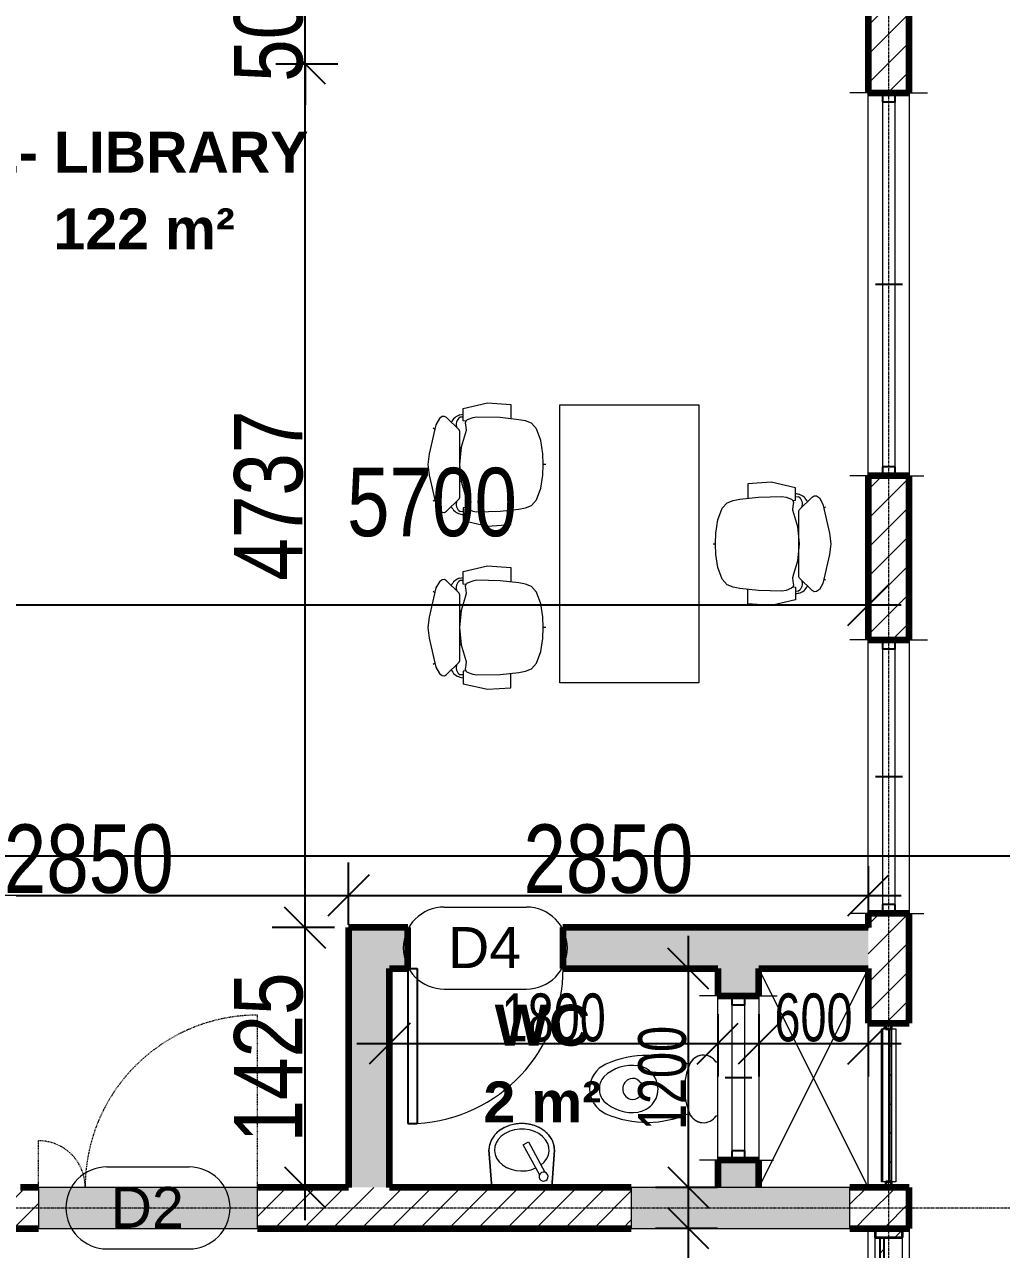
# Model space of a CAD drawing. Header units: millimetres. Extents: x -35190 to 411743, y -233114 to 23872.
# Drawn here: x 176707 to 182065, y -3591 to 3127 of the extents above; entities that cross this region are included whole.
import ezdxf

# ---------------------------------------------------------------- set-up
doc = ezdxf.new("R2010")
doc.units = ezdxf.units.MM
doc.linetypes.add('Aligning Line', pattern=[6.35, 3.175, -3.175])
doc.linetypes.add('Grid Line', pattern=[22.225, 12.7, -3.175, 3.175, -3.175])
for name, color, linetype, lineweight in [('A-ANNO-DIMS', 211, 'Continuous', 9), ('A-AREA-IDEN', 2, 'Continuous', 9), ('A-DETL-GENF', 92, 'Continuous', 18), ('A-DETL-THIN', 151, 'Continuous', 18), ('A-DOOR', 31, 'Continuous', 18), ('A-DOOR-IDEN', 31, 'Continuous', 9), ('A-FLOR', 192, 'Continuous', 18), ('A-GENM', 13, 'Continuous', 18), ('A-GLAZ', 151, 'Continuous', 18), ('A-GLAZ-CURT', 52, 'Continuous', 18), ('A-GLAZ-CWMG', 51, 'Continuous', 18), ('A-WALL', 113, 'Continuous', 18), ('A-WALL-PATT', 111, 'Continuous', 18), ('I-FURN', 30, 'Continuous', 18), ('P-SANR-FIXT', 6, 'Continuous', 18), ('S-GRID', 1, 'Continuous', 9)]:
    doc.layers.add(name, color=color, linetype=linetype, lineweight=lineweight)
doc.styles.add('Arial_3', font='arial.ttf', dxfattribs={"width": 0.8, "height": 375})
doc.styles.add('Arial_8', font='arial.ttf', dxfattribs={"width": 0.7, "height": 262.5})
doc.styles.add('Arial_9', font='arial.ttf', dxfattribs={"height": 180})
doc.styles.add('Arial_B', font='arialbd.ttf', dxfattribs={"height": 225})
doc.dimstyles.new('main_4_5mm', dxfattribs={"dimscale": 304.8, "dimtxt": 382.597275, "dimasz": 0.738189, "dimexe": 0.590551, "dimexo": 0.0625, "dimgap": 0.024606, "dimtad": 1, "dimdec": 0, "dimzin": 0, "dimdsep": 46, "dimtxsty": 'Arial_3', "dimblk1": 'OBLIQUE', "dimblk2": 'OBLIQUE', "dimsah": 1, "dimcen": 0.09, "dimdle": 0.590551, "dimazin": 0, "dimtfac": 1, "dimtdec": 4, "dimtix": 1, "dimtmove": 0, "dimatfit": 3, "dimfxl": 0.590551, "dimfxlon": 1, "dimtvp": 1, "dimtolj": 1, "dimtzin": 0, "dimarcsym": 2})
doc.dimstyles.new('main_4_5mm_1', dxfattribs={"dimscale": 304.8, "dimtxt": 382.597275, "dimasz": 0.738189, "dimexe": 0.590551, "dimexo": 0.0625, "dimgap": 0.024606, "dimtad": 1, "dimdec": 0, "dimzin": 0, "dimdsep": 46, "dimtxsty": 'Arial_3', "dimblk1": 'OBLIQUE', "dimblk2": 'OBLIQUE', "dimsah": 1, "dimcen": 0.09, "dimdle": 0.590551, "dimazin": 0, "dimtfac": 1, "dimtdec": 4, "dimtix": 1, "dimtmove": 1, "dimatfit": 3, "dimfxl": 0.590551, "dimfxlon": 1, "dimtvp": 1, "dimtolj": 1, "dimtzin": 0, "dimarcsym": 2})
doc.dimstyles.new('main_4_5mm_2', dxfattribs={"dimscale": 304.8, "dimtxt": 382.597275, "dimasz": 0.738189, "dimexe": 0.590551, "dimexo": 0.0625, "dimgap": 0.024606, "dimtad": 1, "dimdec": 0, "dimzin": 0, "dimdsep": 46, "dimtxsty": 'Arial_3', "dimblk1": 'OBLIQUE', "dimblk2": 'OBLIQUE', "dimsah": 1, "dimcen": 0.09, "dimdle": 0.590551, "dimazin": 0, "dimtfac": 1, "dimtdec": 4, "dimtix": 1, "dimtmove": 0, "dimatfit": 3, "dimfxl": 0.590551, "dimfxlon": 1, "dimtvp": 1, "dimtolj": 1, "dimtzin": 0, "dimarcsym": 2})
doc.dimstyles.new('small_3_5mm', dxfattribs={"dimscale": 304.8, "dimtxt": 267.818092, "dimasz": 0.738189, "dimexe": 0.590551, "dimexo": 0.0625, "dimgap": 0.024606, "dimtad": 1, "dimdec": 0, "dimzin": 0, "dimdsep": 46, "dimtxsty": 'Arial_8', "dimblk1": 'OBLIQUE', "dimblk2": 'OBLIQUE', "dimsah": 1, "dimcen": 0.09, "dimdle": 0.590551, "dimazin": 0, "dimtfac": 1, "dimtdec": 4, "dimtix": 1, "dimtmove": 0, "dimatfit": 3, "dimfxl": 0.590551, "dimfxlon": 1, "dimtvp": 1, "dimtolj": 1, "dimtzin": 0, "dimarcsym": 2})
pattern_1 = [(45, (140110.45, -3260.38), (-79.5495, 79.5495), [])]

# ---------------------------------------------------------------- blocks, each defined once
blk = doc.blocks.new('Sliding - 2L - SL2_1 X 1_8-416756-FIRST FLOOR')
at = {"layer": 'A-GLAZ'}
for p, q in [((-723.8, 112.5), (-723.8, 212.5)), ((1376.2, 112.5), (1376.2, 212.5)), ((1326.2, 35), (-673.8, 35)), ((-673.8, -35), (1326.2, -35)), ((-723.8, -112.5), (-723.8, -192.5)), ((1376.2, -112.5), (1376.2, -212.5))]:
    blk.add_line(p, q, dxfattribs=at)
at = {"layer": 'A-GLAZ', "lineweight": 25}
for p, q in [((326.2, -75), (326.2, 72.5)), ((-673.8, 35), (-723.8, 35)), ((-673.8, -35), (-673.8, 35)), ((1376.2, 35), (1326.2, 35)), ((1326.2, -35), (1326.2, 35)), ((-723.8, -35), (-673.8, -35)), ((1326.2, -35), (1376.2, -35))]:
    blk.add_line(p, q, dxfattribs=at)
blk = doc.blocks.new('Double - Offset 1 - 1200 x 2100mm Sgl Swing-V6-FIRST FLOOR')
at = {"layer": 'A-DOOR', "color": 1, "linetype": 'Aligning Line'}
for p, q in [((834, 112.5), (834, 1057)), ((-366, 112.5), (-366, 368))]:
    blk.add_line(p, q, dxfattribs=at)
for centre, radius, start, end in [((834, 112.5), 944.5, 90, 180), ((-366, 112.5), 255.5, 360, 90)]:
    blk.add_arc(centre, radius, start, end, dxfattribs=at)
blk = doc.blocks.new('System Panel - Glazed-725064-FIRST FLOOR')
at = {"layer": 'A-GLAZ-CURT'}
h = blk.add_hatch(dxfattribs=at)
h.set_pattern_fill('FP_2', color=256, style=0, pattern_type=2)
h.set_pattern_definition([(135, (-527.82, -41336.4), (-79.5495, -79.5495), [])])
h.paths.add_polyline_path([(262.5, -24.5), (-262.5, -24.5), (-262.5, -49.5), (262.5, -49.5)])
at = {"layer": 'A-GLAZ-CURT', "lineweight": 25}
for p, q in [((262.5, -24.5), (-262.5, -24.5)), ((-262.5, -24.5), (-262.5, -49.5)), ((-262.5, -49.5), (262.5, -49.5)), ((262.5, -49.5), (262.5, -24.5))]:
    blk.add_line(p, q, dxfattribs=at)
blk = doc.blocks.new('Rectangular Mullion - 50 x 150mm-723566-FIRST FLOOR')
at = {"layer": 'A-GLAZ-CWMG'}
for p, q in [((41261.4, -790.3), (41261.4, -265.3)), ((41411.4, -790.3), (41411.4, -265.3))]:
    blk.add_line(p, q, dxfattribs=at)
blk = doc.blocks.new('Rectangular Mullion - 50 x 150mm-725111-FIRST FLOOR')
at = {"layer": 'A-GLAZ-CWMG'}
h = blk.add_hatch(dxfattribs=at)
h.set_pattern_fill('FP_15', color=256, style=0, pattern_type=2)
h.set_pattern_definition([(315, (215.32, 41336.4), (79.5495, 79.5495), [])])
h.paths.add_polyline_path([(-50, 75), (-50, -75), (0, -75), (0, 75), (-14.0625, 75)])
at = {"layer": 'A-GLAZ-CWMG', "lineweight": 35}
for p, q in [((0, 75), (-50, 75)), ((-50, 75), (-50, -75)), ((0, -75), (0, 75)), ((-50, -75), (0, -75))]:
    blk.add_line(p, q, dxfattribs=at)
blk = doc.blocks.new('M_Single-Flush - 850 x 2100mm-428653-FIRST FLOOR')
at = {"layer": 'A-DOOR', "lineweight": 25}
for p, q in [((374, 112.5), (374, 962.7)), ((425, 962.7), (374, 962.7)), ((425, 112.5), (425, 962.7)), ((425, 112.5), (374, 112.5))]:
    blk.add_line(p, q, dxfattribs=at)
at = {"layer": 'A-DOOR'}
blk.add_arc((425, 112.5), 851.7, 93.43297, 180, dxfattribs=at)
blk = doc.blocks.new('HermanMiller_Seating_Aeron_WorkChair_9870 - Armpad_PostureFit_Graphite-563830-FIRST FLOOR')
at = {"layer": 'A-GENM'}
for p, q in [((0, 341.2), (0, 327.8)), ((-225.4, 262.7), (-194.5, 291.3)), ((-194.5, 291.3), (-131, 315)), ((-131, 315), (-58.7, 325.4)), ((-58.7, 325.4), (0, 327.8)), ((0, 327.8), (58.7, 325.4)), ((58.7, 325.4), (131, 315)), ((131, 315), (194.5, 291.3)), ((194.5, 291.3), (225.4, 262.7)), ((-245.3, 194.5), (-238.1, 231)), ((-238.1, 231), (-225.4, 262.7)), ((225.4, 262.7), (238.1, 231)), ((238.1, 231), (245.3, 194.5)), ((-256.4, 91.3), (-245.3, 194.5)), ((245.3, 194.5), (256.4, 91.3)), ((-259.6, -35.7), (-256.4, 91.3)), ((256.4, 91.3), (259.6, -35.7)), ((-255.6, -59.3), (-259.6, -35.7)), ((-243.9, -89.3), (-255.6, -59.3)), ((255.6, -59.3), (243.9, -89.3)), ((259.6, -35.7), (255.6, -59.3)), ((-256.4, -203.2), (-188.8, -133.9)), ((-237.3, -96.8), (-243.9, -89.3)), ((-227, -100), (-237.3, -96.8)), ((-205.6, -96), (-227, -100)), ((-186.5, -95.2), (-205.6, -96)), ((-188.8, -133.9), (-180.5, -129.4)), ((-167.5, -100), (-186.5, -95.2)), ((-180.5, -129.4), (180.5, -129.4)), ((-94.5, -122.2), (-167.5, -100)), ((0, -131.8), (-94.5, -122.2)), ((-94, -129.4), (-89.2, -122.8)), ((94.5, -122.2), (0, -131.8)), ((94, -129.4), (89.2, -122.8)), ((167.5, -100), (94.5, -122.2)), ((186.5, -95.2), (167.5, -100)), ((180.5, -129.4), (188.8, -133.9)), ((205.6, -96), (186.5, -95.2)), ((188.8, -133.9), (256.4, -203.2)), ((227, -100), (205.6, -96)), ((237.3, -96.8), (227, -100)), ((243.9, -89.3), (237.3, -96.8)), ((-263.5, -214.3), (-256.4, -203.2)), ((-262.1, -226.1), (-263.5, -214.3)), ((-251.5, -242.1), (-262.1, -226.1)), ((-217.5, -260.6), (-251.5, -242.1)), ((-58.3, -297.5), (-217.5, -260.6)), ((-200.5, -276), (-193.4, -266.2)), ((217.5, -260.6), (58.3, -297.5)), ((200.5, -276), (193.4, -266.2)), ((251.5, -242.1), (217.5, -260.6)), ((262.1, -226.1), (251.5, -242.1)), ((256.4, -203.2), (263.5, -214.3)), ((263.5, -214.3), (262.1, -226.1)), ((0, -305.6), (-58.3, -297.5)), ((58.3, -297.5), (0, -305.6))]:
    blk.add_line(p, q, dxfattribs=at)
at = {"layer": 'I-FURN'}
for p, q in [((-338.2, 22.6), (-329.3, 149.3)), ((-329.3, 149.3), (-250.1, 149.3)), ((329.3, 149.3), (250.1, 149.3)), ((338.2, 22.6), (329.3, 149.3)), ((-307.4, -111.1), (-338.2, 22.6)), ((307.4, -111.1), (338.2, 22.6)), ((-275.7, -111.1), (-307.4, -111.1)), ((-271.1, -129.3), (-275.7, -111.1)), ((-259.3, -111.1), (-275.7, -111.1)), ((-259.3, -111.1), (-258.3, -127.5)), ((-238.9, -111.1), (-259.3, -111.1)), ((-236.7, -97), (-238.9, -111.1)), ((236.7, -97), (238.9, -111.1)), ((238.9, -111.1), (259.3, -111.1)), ((259.3, -111.1), (258.3, -127.5)), ((259.3, -111.1), (275.7, -111.1)), ((271.1, -129.3), (275.7, -111.1)), ((275.7, -111.1), (307.4, -111.1))]:
    blk.add_line(p, q, dxfattribs=at)
for centre, radius, start, end in [((-204.1, -112.5), 69.2, 194.1045, 247.78773), ((-218.6, -103), 46.6, 211.73476, 293.96773), ((218.6, -103), 46.6, 246.03227, 328.26524), ((204.1, -112.5), 69.2, 292.21227, 345.8955)]:
    blk.add_arc(centre, radius, start, end, dxfattribs=at)
blk = doc.blocks.new('M_Desk - 1525 x 762mm-564296-FIRST FLOOR')
at = {"layer": 'I-FURN'}
for p, q in [((-0.5, -762), (-0.5, 0)), ((-0.5, 0), (1524.5, 0)), ((1524.5, 0), (1524.5, -762)), ((1524.5, -762), (-0.5, -762))]:
    blk.add_line(p, q, dxfattribs=at)
blk = doc.blocks.new('HermanMiller_Seating_Aeron_WorkChair_9870 - Armpad_PostureFit_Graphite-563193-FIRST FLOOR')
at = {"layer": 'A-GENM'}
for p, q in [((-58.3, 297.5), (-217.5, 260.6)), ((-200.5, 276), (-193.4, 266.2)), ((0, 305.6), (-58.3, 297.5)), ((58.3, 297.5), (0, 305.6)), ((217.5, 260.6), (58.3, 297.5)), ((200.5, 276), (193.4, 266.2)), ((-262.1, 226.1), (-263.5, 214.3)), ((-263.5, 214.3), (-256.4, 203.2)), ((-251.5, 242.1), (-262.1, 226.1)), ((-256.4, 203.2), (-188.8, 133.9)), ((-217.5, 260.6), (-251.5, 242.1)), ((188.8, 133.9), (256.4, 203.2)), ((251.5, 242.1), (217.5, 260.6)), ((262.1, 226.1), (251.5, 242.1)), ((256.4, 203.2), (263.5, 214.3)), ((263.5, 214.3), (262.1, 226.1)), ((-243.9, 89.3), (-255.6, 59.3)), ((-237.3, 96.8), (-243.9, 89.3)), ((-227, 100), (-237.3, 96.8)), ((-205.6, 96), (-227, 100)), ((-186.5, 95.2), (-205.6, 96)), ((-188.8, 133.9), (-180.5, 129.4)), ((-167.5, 100), (-186.5, 95.2)), ((-180.5, 129.4), (180.5, 129.4)), ((-94.5, 122.2), (-167.5, 100)), ((0, 131.8), (-94.5, 122.2)), ((-94, 129.4), (-89.2, 122.8)), ((94.5, 122.2), (0, 131.8)), ((94, 129.4), (89.2, 122.8)), ((167.5, 100), (94.5, 122.2)), ((186.5, 95.2), (167.5, 100)), ((180.5, 129.4), (188.8, 133.9)), ((205.6, 96), (186.5, 95.2)), ((227, 100), (205.6, 96)), ((237.3, 96.8), (227, 100)), ((243.9, 89.3), (237.3, 96.8)), ((255.6, 59.3), (243.9, 89.3)), ((-255.6, 59.3), (-259.6, 35.7)), ((-259.6, 35.7), (-256.4, -91.3)), ((259.6, 35.7), (255.6, 59.3)), ((256.4, -91.3), (259.6, 35.7)), ((-256.4, -91.3), (-245.3, -194.5)), ((245.3, -194.5), (256.4, -91.3)), ((-245.3, -194.5), (-238.1, -231)), ((238.1, -231), (245.3, -194.5)), ((-238.1, -231), (-225.4, -262.7)), ((-225.4, -262.7), (-194.5, -291.3)), ((194.5, -291.3), (225.4, -262.7)), ((225.4, -262.7), (238.1, -231)), ((-194.5, -291.3), (-131, -315)), ((-131, -315), (-58.7, -325.4)), ((-58.7, -325.4), (0, -327.8)), ((0, -327.8), (58.7, -325.4)), ((0, -341.2), (0, -327.8)), ((58.7, -325.4), (131, -315)), ((131, -315), (194.5, -291.3))]:
    blk.add_line(p, q, dxfattribs=at)
at = {"layer": 'I-FURN'}
for p, q in [((-307.4, 111.1), (-338.2, -22.6)), ((-275.7, 111.1), (-307.4, 111.1)), ((-271.1, 129.3), (-275.7, 111.1)), ((-259.3, 111.1), (-275.7, 111.1)), ((-259.3, 111.1), (-258.3, 127.5)), ((-238.9, 111.1), (-259.3, 111.1)), ((-236.7, 97), (-238.9, 111.1)), ((236.7, 97), (238.9, 111.1)), ((238.9, 111.1), (259.3, 111.1)), ((259.3, 111.1), (258.3, 127.5)), ((259.3, 111.1), (275.7, 111.1)), ((271.1, 129.3), (275.7, 111.1)), ((275.7, 111.1), (307.4, 111.1)), ((307.4, 111.1), (338.2, -22.6)), ((-338.2, -22.6), (-329.3, -149.3)), ((338.2, -22.6), (329.3, -149.3)), ((-329.3, -149.3), (-250.1, -149.3)), ((329.3, -149.3), (250.1, -149.3))]:
    blk.add_line(p, q, dxfattribs=at)
for centre, radius, start, end in [((-204.1, 112.5), 69.2, 112.21227, 165.8955), ((-218.6, 103), 46.6, 66.03227, 148.26524), ((218.6, 103), 46.6, 31.73476, 113.96773), ((204.1, 112.5), 69.2, 14.1045, 67.78773)]:
    blk.add_arc(centre, radius, start, end, dxfattribs=at)
blk = doc.blocks.new('Basin - Small - Basin - Small-546006-FIRST FLOOR')
at = {"layer": 'P-SANR-FIXT'}
for p, q in [((-180, 205), (-165, 0)), ((-165, 0), (-180, 205)), ((7.1, 233.3), (37.7, 250.3)), ((97.3, 70.6), (7.1, 233.3)), ((37.7, 250.3), (126.8, 83)), ((165, 0), (180, 205)), ((180, 205), (165, 0))]:
    blk.add_line(p, q, dxfattribs=at)
for start, end in [(28, 208), (208, 28)]:
    blk.add_arc((119.5, 59), 25, start, end, dxfattribs=at)
for major_axis, ratio, start_param, end_param in [((-180, 0), 0.805556, 3.141593, 6.283185), ((150, 0), 0.766667, 5.476019, 11.537553)]:
    blk.add_ellipse((0, 205), major_axis=major_axis, ratio=ratio, start_param=start_param, end_param=end_param, dxfattribs=at)
blk.add_open_spline([(180, 205), (180, 210.5), (179.2, 221.4), (175.9, 237.3), (171.2, 250.4), (166.4, 260.6), (162.3, 267.9), (157.6, 275.1), (152.5, 282.2), (146.8, 289), (140.8, 295.5), (134.3, 301.6), (127.3, 307.6), (120, 313.2), (112.3, 318.4), (104.3, 323.3), (95.8, 327.8), (87.1, 332), (78.1, 335.7), (69, 339), (59.5, 341.9), (49.8, 344.4), (40.1, 346.4), (30.2, 348), (20.2, 349.2), (10.1, 349.8), (0, 350.1), (-10.1, 349.8), (-20.2, 349.2), (-30.2, 348), (-41.7, 346.2), (-54.7, 343.3), (-69, 339.1), (-82.7, 334), (-95.9, 327.9), (-108.4, 321), (-120, 313.3), (-131, 304.7), (-140.9, 295.5), (-149.8, 285.7), (-157.8, 275.2), (-164.5, 264.3), (-170.1, 252.9), (-174.5, 241.2), (-178.7, 225.5), (-180, 213.3), (-180, 205)], degree=3, knots=[0, 0, 0, 0, 0.035714, 0.071429, 0.107143, 0.125, 0.142857, 0.160714, 0.178571, 0.196429, 0.214286, 0.232143, 0.25, 0.267857, 0.285714, 0.303571, 0.321429, 0.339286, 0.357143, 0.375, 0.392857, 0.410714, 0.428571, 0.446429, 0.464286, 0.482143, 0.5, 0.517857, 0.535714, 0.553571, 0.571429, 0.598214, 0.625, 0.651786, 0.678571, 0.705357, 0.732143, 0.758929, 0.785714, 0.8125, 0.839286, 0.866071, 0.892857, 0.919643, 0.946429, 1, 1, 1, 1], dxfattribs=at)
blk = doc.blocks.new('grill panel - grill panel-V68-FIRST FLOOR')
at = {"layer": 'A-GLAZ-CURT'}
for p, q in [((-420, -32.3), (-420, -15)), ((-420, -39.4), (-420, -32.3)), ((420, -32.3), (-420, -32.3)), ((420, -39.4), (-420, -39.4)), ((420, -15), (420, -32.3)), ((420, -32.3), (420, -39.4))]:
    blk.add_line(p, q, dxfattribs=at)
blk = doc.blocks.new('Rectangular Mullion - 30mm Square-V72-FIRST FLOOR')
at = {"layer": 'A-GLAZ-CWMG', "lineweight": 35}
for p, q in [((-30, 15), (0, 15)), ((-30, -14.6), (-30, 15)), ((0, 15), (0, -15)), ((0, -15), (-30, -15))]:
    blk.add_line(p, q, dxfattribs=at)
blk = doc.blocks.new('WC Dis w Cistern _7_ - 540 x 360mm-515151-FIRST FLOOR')
at = {"layer": 'P-SANR-FIXT'}
for p, q in [((-146.9, 0), (-146.9, -8.9)), ((-146.9, 0), (-146.9, -8.9)), ((146.9, -8.9), (146.9, 0)), ((146.9, -8.9), (146.9, 0)), ((-43.1, -430.6), (-30.8, -418.2)), ((-30.8, -418.2), (30.8, -418.2)), ((30.8, -418.2), (43.1, -430.6))]:
    blk.add_line(p, q, dxfattribs=at)
for centre, radius, start, end in [((-102.8, -78.7), 82.5, 122.27446, 248.81924), ((-102.8, -78.7), 82.5, 122.27446, 246.87823), ((102.8, -78.7), 82.5, 291.18076, 57.72554), ((102.8, -78.7), 82.5, 293.12177, 57.72554), ((375, -388.2), 558.4, 155.35449, 203.79689), ((375, -388.2), 558.4, 155.39027, 203.79689), ((0, 162.1), 344.3, 246.87823, 293.12177), ((-375, -388.2), 558.4, 336.20311, 24.64551), ((-375, -388.2), 558.4, 336.20311, 24.60973), ((0, -455.9), 128.2, 89.99847, 170.90608), ((0, -455.9), 128.2, 42.44528, 90.00153), ((0, -455.9), 128.2, 9.09392, 42.44528), ((90.5, -470.4), 219.9, 170.90608, 224.39736), ((-7.8, -465.9), 50, 135, 197.18646), ((7.8, -465.9), 50, 342.81705, 45), ((-90.5, -470.4), 219.9, 315.60264, 9.09392), ((0, -463.5), 58.1, 197.18646, 342.81705), ((1.4, -553), 150, 203.79689, 269.46886), ((1.4, -553), 150, 203.79689, 269.46886), ((-8.3, -567.1), 81.6, 224.39736, 275.83548), ((-1.4, -553), 150, 270.53114, 336.20311), ((-1.4, -553), 150, 270.53114, 336.20311), ((8.3, -567.1), 81.6, 264.16452, 315.60264)]:
    blk.add_arc(centre, radius, start, end, dxfattribs=at)
blk = doc.blocks.new('Sliding - 2L - SL_6-674563-FIRST FLOOR')
at = {"layer": 'A-GLAZ'}
for p, q in [((-123.8, 112.5), (-123.8, 212.5)), ((776.2, 112.5), (776.2, 212.5)), ((726.2, 35), (-73.8, 35)), ((-73.8, -35), (726.2, -35)), ((-123.8, -112.5), (-123.8, -192.5)), ((776.2, -112.5), (776.2, -212.5))]:
    blk.add_line(p, q, dxfattribs=at)
at = {"layer": 'A-GLAZ', "lineweight": 25}
for p, q in [((326.2, -75), (326.2, 72.5)), ((-73.8, 35), (-123.8, 35)), ((-73.8, -35), (-73.8, 35)), ((776.2, 35), (726.2, 35)), ((726.2, -35), (726.2, 35)), ((-123.8, -35), (-73.8, -35)), ((726.2, -35), (776.2, -35))]:
    blk.add_line(p, q, dxfattribs=at)
blk = doc.blocks.new('grill panel - grill panel-V86-FIRST FLOOR')
at = {"layer": 'A-GLAZ-CURT'}
h = blk.add_hatch(dxfattribs=at)
h.set_pattern_fill('FP_45', color=256, style=0, pattern_type=2)
h.set_pattern_definition([(135, (459.68, -41336.4), (-79.5495, -79.5495), [])])
h.paths.add_polyline_path([(420, 14.6), (-420, 14.6), (-420, 0.4), (420, 0.4)])
for p, q in [((-420, 15), (-420, 39.4)), ((-420, 39.4), (420, 39.4)), ((420, 39.4), (420, 15))]:
    blk.add_line(p, q, dxfattribs=at)
at = {"layer": 'A-GLAZ-CURT', "lineweight": 25}
for p, q in [((-420, 14.6), (-420, 0.4)), ((420, 14.6), (-420, 14.6)), ((-420, 0.4), (420, 0.4)), ((420, 0.4), (420, 14.6))]:
    blk.add_line(p, q, dxfattribs=at)
blk = doc.blocks.new('Rectangular Mullion - 30mm Square-V87-FIRST FLOOR')
at = {"layer": 'A-GLAZ-CWMG', "lineweight": 35}
for p, q in [((0, 15), (-30, 15)), ((-30, 15), (-30, -14.6)), ((0, -15), (0, 15)), ((-30, -15), (0, -15))]:
    blk.add_line(p, q, dxfattribs=at)
blk = doc.blocks.new('Sliding - 2L - SL1_5 X 1_8-V5-FIRST FLOOR')
at = {"layer": 'A-GLAZ'}
for p, q in [((-423.8, 112.5), (-423.8, 212.5)), ((1076.2, 112.5), (1076.2, 212.5)), ((1026.2, 35), (-373.8, 35)), ((-373.8, -35), (1026.2, -35)), ((-423.8, -112.5), (-423.8, -192.5)), ((1076.2, -112.5), (1076.2, -212.5))]:
    blk.add_line(p, q, dxfattribs=at)
at = {"layer": 'A-GLAZ', "lineweight": 25}
for p, q in [((326.2, -75), (326.2, 72.5)), ((-373.8, 35), (-423.8, 35)), ((-373.8, -35), (-373.8, 35)), ((1076.2, 35), (1026.2, 35)), ((1026.2, -35), (1026.2, 35)), ((-423.8, -35), (-373.8, -35)), ((1026.2, -35), (1076.2, -35))]:
    blk.add_line(p, q, dxfattribs=at)
blk = doc.blocks.new('_Oblique')
at = {"color": 0, "linetype": 'ByBlock', "lineweight": -2}
blk.add_line((-0.5, -0.5), (0.5, 0.5), dxfattribs=at)
blk = doc.blocks.new('*D3834')
at = {"layer": 'A-ANNO-DIMS', "color": 0, "lineweight": -2, "transparency": 16777216}
for p, q in [((175634.4, -217.3), (175634.4, 123.6)), ((181334.4, 104.6), (181334.4, -236.4)), ((175454.4, -56.4), (181514.4, -56.4))]:
    blk.add_line(p, q, dxfattribs=at)
at = {"layer": 'Defpoints', "color": 0, "transparency": 16777216}
for p in [(181334.4, 123.6), (181334.4, -56.4), (175634.4, -236.4)]:
    blk.add_point(p, dxfattribs=at)
at = {"layer": 'A-ANNO-DIMS', "color": 0, "lineweight": -2, "transparency": 16777216, "xscale": 224.9999999999999, "yscale": 224.9999999999999, "zscale": 224.9999999999999, "rotation": 180}
blk.add_blockref('_Oblique', (175634.4, -56.4), dxfattribs=at)
at = {"layer": 'A-ANNO-DIMS', "color": 0, "lineweight": -2, "transparency": 16777216, "xscale": 224.9999999999999, "yscale": 224.9999999999999, "zscale": 224.9999999999999}
blk.add_blockref('_Oblique', (181334.4, -56.4), dxfattribs=at)
at = {"layer": 'A-ANNO-DIMS', "color": 0, "transparency": 16777216, "insert": (178475.9, 695.5), "char_height": 375, "width": 1101.88, "attachment_point": 1, "line_spacing_factor": 0.941778, "style": 'Arial_3'}
blk.add_mtext('\\A1;5700', dxfattribs=at)
blk = doc.blocks.new('*D3836')
at = {"layer": 'A-ANNO-DIMS', "color": 0, "lineweight": -2, "transparency": 16777216}
for p, q in [((178484.4, -1810.5), (178484.4, -1469.6)), ((175634.4, -1488.6), (175634.4, -1829.6)), ((175454.4, -1649.6), (178664.4, -1649.6))]:
    blk.add_line(p, q, dxfattribs=at)
at = {"layer": 'Defpoints', "color": 0, "transparency": 16777216}
for p in [(175634.4, -1469.6), (178484.4, -1649.6), (178484.4, -1829.6)]:
    blk.add_point(p, dxfattribs=at)
at = {"layer": 'A-ANNO-DIMS', "color": 0, "lineweight": -2, "transparency": 16777216, "xscale": 224.9999999999999, "yscale": 224.9999999999999, "zscale": 224.9999999999999, "rotation": 180}
blk.add_blockref('_Oblique', (175634.4, -1649.6), dxfattribs=at)
at = {"layer": 'A-ANNO-DIMS', "color": 0, "lineweight": -2, "transparency": 16777216, "xscale": 224.9999999999999, "yscale": 224.9999999999999, "zscale": 224.9999999999999}
blk.add_blockref('_Oblique', (178484.4, -1649.6), dxfattribs=at)
at = {"layer": 'A-ANNO-DIMS', "color": 0, "transparency": 16777216, "insert": (177059.4, -1450.6), "char_height": 375, "width": 1101.88, "attachment_point": 5, "style": 'Arial_3'}
blk.add_mtext('\\A1;2850', dxfattribs=at)
blk = doc.blocks.new('*D3837')
at = {"layer": 'A-ANNO-DIMS', "color": 0, "lineweight": -2, "transparency": 16777216}
for p, q in [((178484.4, -1810.5), (178484.4, -1469.6)), ((181334.4, -1488.6), (181334.4, -1829.6)), ((178304.4, -1649.6), (181514.4, -1649.6))]:
    blk.add_line(p, q, dxfattribs=at)
at = {"layer": 'Defpoints', "color": 0, "transparency": 16777216}
for p in [(181334.4, -1469.6), (181334.4, -1649.6), (178484.4, -1829.6)]:
    blk.add_point(p, dxfattribs=at)
at = {"layer": 'A-ANNO-DIMS', "color": 0, "lineweight": -2, "transparency": 16777216, "xscale": 224.9999999999999, "yscale": 224.9999999999999, "zscale": 224.9999999999999, "rotation": 180}
blk.add_blockref('_Oblique', (178484.4, -1649.6), dxfattribs=at)
at = {"layer": 'A-ANNO-DIMS', "color": 0, "lineweight": -2, "transparency": 16777216, "xscale": 224.9999999999999, "yscale": 224.9999999999999, "zscale": 224.9999999999999}
blk.add_blockref('_Oblique', (181334.4, -1649.6), dxfattribs=at)
at = {"layer": 'A-ANNO-DIMS', "color": 0, "transparency": 16777216, "insert": (179909.4, -1450.6), "char_height": 375, "width": 1101.88, "attachment_point": 5, "style": 'Arial_3'}
blk.add_mtext('\\A1;2850', dxfattribs=at)
blk = doc.blocks.new('*D3840')
at = {"layer": 'A-ANNO-DIMS', "color": 0, "lineweight": -2, "transparency": 16777216}
for p, q in [((178709.4, -2300.9), (178709.4, -2641.9)), ((180509.4, -2300.9), (180509.4, -2641.9)), ((178529.4, -2461.9), (180689.4, -2461.9))]:
    blk.add_line(p, q, dxfattribs=at)
at = {"layer": 'Defpoints', "color": 0, "transparency": 16777216}
for p in [(178709.4, -2281.9), (180509.4, -2281.9), (180509.4, -2461.9)]:
    blk.add_point(p, dxfattribs=at)
at = {"layer": 'A-ANNO-DIMS', "color": 0, "lineweight": -2, "transparency": 16777216, "xscale": 224.9999999999999, "yscale": 224.9999999999999, "zscale": 224.9999999999999, "rotation": 180}
blk.add_blockref('_Oblique', (178709.4, -2461.9), dxfattribs=at)
at = {"layer": 'A-ANNO-DIMS', "color": 0, "lineweight": -2, "transparency": 16777216, "xscale": 224.9999999999999, "yscale": 224.9999999999999, "zscale": 224.9999999999999}
blk.add_blockref('_Oblique', (180509.4, -2461.9), dxfattribs=at)
at = {"layer": 'A-ANNO-DIMS', "color": 0, "transparency": 16777216, "insert": (179609.4, -2320.4), "char_height": 262.5, "width": 672.429, "attachment_point": 5, "style": 'Arial_8'}
blk.add_mtext('\\A1;1800', dxfattribs=at)
blk = doc.blocks.new('*D3841')
at = {"layer": 'A-ANNO-DIMS', "color": 0, "lineweight": -2, "transparency": 16777216}
for p, q in [((180347.3, -1870.7), (180347.3, -3430.7)), ((180508.2, -2050.7), (180167.3, -2050.7)), ((180508.2, -3250.7), (180167.3, -3250.7))]:
    blk.add_line(p, q, dxfattribs=at)
at = {"layer": 'Defpoints', "color": 0, "transparency": 16777216}
for p in [(180527.3, -2050.7), (180347.3, -3250.7), (180527.3, -3250.7)]:
    blk.add_point(p, dxfattribs=at)
at = {"layer": 'A-ANNO-DIMS', "color": 0, "lineweight": -2, "transparency": 16777216, "xscale": 224.9999999999999, "yscale": 224.9999999999999, "zscale": 224.9999999999999}
for p, rotation in [((180347.3, -2050.7), 90), ((180347.3, -3250.7), 270)]:
    blk.add_blockref('_Oblique', p, dxfattribs=dict(at, rotation=rotation))
at = {"layer": 'A-ANNO-DIMS', "color": 0, "transparency": 16777216, "insert": (180205.8, -2650.7), "char_height": 262.5, "width": 672.429, "attachment_point": 5, "rotation": 90, "style": 'Arial_8'}
blk.add_mtext('\\A1;1200', dxfattribs=at)
blk = doc.blocks.new('*D3842')
at = {"layer": 'A-ANNO-DIMS', "color": 0, "lineweight": -2, "transparency": 16777216}
for p, q in [((180734.4, -2300.9), (180734.4, -2641.9)), ((181334.4, -2300.9), (181334.4, -2641.9)), ((180554.4, -2461.9), (181514.4, -2461.9))]:
    blk.add_line(p, q, dxfattribs=at)
at = {"layer": 'Defpoints', "color": 0, "transparency": 16777216}
for p in [(180734.4, -2281.9), (181334.4, -2281.9), (181334.4, -2461.9)]:
    blk.add_point(p, dxfattribs=at)
at = {"layer": 'A-ANNO-DIMS', "color": 0, "lineweight": -2, "transparency": 16777216, "xscale": 224.9999999999999, "yscale": 224.9999999999999, "zscale": 224.9999999999999, "rotation": 180}
blk.add_blockref('_Oblique', (180734.4, -2461.9), dxfattribs=at)
at = {"layer": 'A-ANNO-DIMS', "color": 0, "lineweight": -2, "transparency": 16777216, "xscale": 224.9999999999999, "yscale": 224.9999999999999, "zscale": 224.9999999999999}
blk.add_blockref('_Oblique', (181334.4, -2461.9), dxfattribs=at)
at = {"layer": 'A-ANNO-DIMS', "color": 0, "transparency": 16777216, "insert": (181034.4, -2320.4), "char_height": 262.5, "width": 504.322, "attachment_point": 5, "style": 'Arial_8'}
blk.add_mtext('\\A1;600', dxfattribs=at)
blk = doc.blocks.new('*D3548')
at = {"layer": 'A-ANNO-DIMS', "color": 0, "lineweight": -2, "transparency": 16777216}
for p, q in [((180347.3, -3295.7), (180347.3, -5455.7)), ((180508.2, -3475.7), (180167.3, -3475.7)), ((180508.2, -5275.7), (180167.3, -5275.7))]:
    blk.add_line(p, q, dxfattribs=at)
at = {"layer": 'Defpoints', "color": 0, "transparency": 16777216}
for p in [(180527.3, -3475.7), (180347.3, -5275.7), (180527.3, -5275.7)]:
    blk.add_point(p, dxfattribs=at)
at = {"layer": 'A-ANNO-DIMS', "color": 0, "lineweight": -2, "transparency": 16777216, "xscale": 224.9999999999999, "yscale": 224.9999999999999, "zscale": 224.9999999999999}
for p, rotation in [((180347.3, -3475.7), 90), ((180347.3, -5275.7), 270)]:
    blk.add_blockref('_Oblique', p, dxfattribs=dict(at, rotation=rotation))
at = {"layer": 'A-ANNO-DIMS', "color": 0, "transparency": 16777216, "insert": (180148.3, -4375.7), "char_height": 375, "width": 1101.88, "attachment_point": 5, "rotation": 90, "style": 'Arial_3'}
blk.add_mtext('\\A1;1800', dxfattribs=at)
blk = doc.blocks.new('*D4144')
at = {"layer": 'A-ANNO-DIMS', "color": 0, "lineweight": -2, "transparency": 16777216}
for p, q in [((178245.7, -3430.7), (178245.7, -1645.7)), ((178406.6, -1825.7), (178065.7, -1825.7)), ((178084.7, -3250.7), (178425.7, -3250.7))]:
    blk.add_line(p, q, dxfattribs=at)
at = {"layer": 'Defpoints', "color": 0, "transparency": 16777216}
for p in [(178245.7, -1825.7), (178425.7, -1825.7), (178065.7, -3250.7)]:
    blk.add_point(p, dxfattribs=at)
at = {"layer": 'A-ANNO-DIMS', "color": 0, "lineweight": -2, "transparency": 16777216, "xscale": 224.9999999999999, "yscale": 224.9999999999999, "zscale": 224.9999999999999}
for p, rotation in [((178245.7, -1825.7), 90), ((178245.7, -3250.7), 270)]:
    blk.add_blockref('_Oblique', p, dxfattribs=dict(at, rotation=rotation))
at = {"layer": 'A-ANNO-DIMS', "color": 0, "transparency": 16777216, "insert": (178046.7, -2538.2), "char_height": 375, "width": 1101.88, "attachment_point": 5, "rotation": 90, "style": 'Arial_3'}
blk.add_mtext('\\A1;1425', dxfattribs=at)
blk = doc.blocks.new('*D4145')
at = {"layer": 'A-ANNO-DIMS', "color": 0, "lineweight": -2, "transparency": 16777216}
for p, q in [((178245.7, -2005.7), (178245.7, 3091.8)), ((178084.7, 2911.8), (178425.7, 2911.8)), ((178406.6, -1825.7), (178065.7, -1825.7))]:
    blk.add_line(p, q, dxfattribs=at)
at = {"layer": 'Defpoints', "color": 0, "transparency": 16777216}
for p in [(178065.7, 2911.8), (178245.7, 2911.8), (178425.7, -1825.7)]:
    blk.add_point(p, dxfattribs=at)
at = {"layer": 'A-ANNO-DIMS', "color": 0, "lineweight": -2, "transparency": 16777216, "xscale": 224.9999999999999, "yscale": 224.9999999999999, "zscale": 224.9999999999999}
for p, rotation in [((178245.7, 2911.8), 90), ((178245.7, -1825.7), 270)]:
    blk.add_blockref('_Oblique', p, dxfattribs=dict(at, rotation=rotation))
at = {"layer": 'A-ANNO-DIMS', "color": 0, "transparency": 16777216, "insert": (178046.6, 543), "char_height": 375, "width": 1101.88, "attachment_point": 5, "rotation": 90, "style": 'Arial_3'}
blk.add_mtext('\\A1;4737', dxfattribs=at)
blk = doc.blocks.new('*D4146')
at = {"layer": 'A-ANNO-DIMS', "color": 0, "lineweight": -2, "transparency": 16777216}
for p, q in [((178245.7, 3411.8), (178245.7, 3636.8)), ((178084.7, 3411.8), (178425.7, 3411.8)), ((178245.7, 2911.8), (178245.7, 3411.8)), ((178084.7, 2911.8), (178425.7, 2911.8)), ((178245.7, 2911.8), (178245.7, 2686.8))]:
    blk.add_line(p, q, dxfattribs=at)
at = {"layer": 'Defpoints', "color": 0, "transparency": 16777216}
for p in [(178065.7, 3411.8), (178245.7, 3411.8), (178065.7, 2911.8)]:
    blk.add_point(p, dxfattribs=at)
at = {"layer": 'A-ANNO-DIMS', "color": 0, "lineweight": -2, "transparency": 16777216, "xscale": 224.9999999999999, "yscale": 224.9999999999999, "zscale": 224.9999999999999}
for p, rotation in [((178245.7, 3411.8), 270), ((178245.7, 2911.8), 90)]:
    blk.add_blockref('_Oblique', p, dxfattribs=dict(at, rotation=rotation))
at = {"layer": 'A-ANNO-DIMS', "color": 0, "transparency": 16777216, "insert": (178046.7, 3161.8), "char_height": 375, "width": 826.41, "attachment_point": 5, "rotation": 90, "style": 'Arial_3'}
blk.add_mtext('\\A1;500', dxfattribs=at)
blk = doc.blocks.new('M_Door Tag - M_Door Tag-1233-FIRST FLOOR')
at = {"layer": 'A-DOOR-IDEN'}
for p, q in [((-3, 3), (3, 3)), ((-3, -3), (3, -3))]:
    blk.add_line(p, q, dxfattribs=at)
for centre, start, end in [((-3, 0), 90, 270), ((3, 0), 270, 90)]:
    blk.add_arc(centre, 3, start, end, dxfattribs=at)

msp = doc.modelspace()

# ---------------------------------------------------------------- hatches: boundary and pattern name
at = {"layer": 'A-DETL-GENF'}
h = msp.add_hatch(color=1, dxfattribs=at)
h.paths.add_polyline_path([(129284.4, -12125.7), (129284.4, -11900.7), (128384.4, -11900.7), (128384.4, -12125.7)])
h.paths.add_polyline_path([(182459.4, -12125.7), (182459.4, -11900.7), (181559.4, -11900.7), (181559.4, -12125.7), (182138.2, -12125.7)])
h.paths.add_polyline_path([(129609.4, -3475.7), (130809.4, -3475.7), (130809.4, -3250.7), (129609.4, -3250.7), (129609.4, -3448.4)])
h.paths.add_polyline_path([(180034.2, -3475.7), (181234.2, -3475.7), (181234.2, -3250.7), (180034.2, -3250.7), (180034.2, -3293)])
h.paths.add_polyline_path([(129284.4, 4202.3), (129284.4, 4352.3), (128834.4, 4352.3), (128834.4, 4202.3)])
h.paths.add_polyline_path([(181559.4, 4301.3), (182009.4, 4301.3), (182009.4, 4451.3), (181559.4, 4451.3)])
h.paths.add_polyline_path([(128834.4, 6451.3), (129284.4, 6451.3), (129284.4, 6551.3), (128834.4, 6551.3), (128834.4, 6452.3)])
h.paths.add_polyline_path([(181559.4, 6551.3), (182009.4, 6551.3), (182009.4, 6651.3), (181559.4, 6651.3)])
h.paths.add_polyline_path([(128834.4, 7170.3), (129284.4, 7170.3), (129284.4, 7270.3), (128834.4, 7270.3)])
h.paths.add_polyline_path([(182009.4, 7270.3), (182009.4, 7370.3), (181559.4, 7370.3), (181559.4, 7270.3)])
h.paths.add_polyline_path([(129284.4, 9372.3), (129284.4, 9522.3), (128834.4, 9522.3), (128834.4, 9372.3)])
h.paths.add_polyline_path([(181559.4, 9470.3), (182009.4, 9470.3), (182009.4, 9620.3), (181559.4, 9620.3)])
h.paths.add_polyline_path([(129829.4, 11074.3), (129829.4, 11524.3), (129679.4, 11524.3), (129679.4, 11074.3)])
h.paths.add_polyline_path([(132029.4, 11074.3), (132029.4, 11524.3), (131929.4, 11524.3), (131929.4, 11074.3)])
h.paths.add_polyline_path([(132359.4, 11074.3), (132359.4, 11524.3), (132259.4, 11524.3), (132259.4, 11074.3)])
h.paths.add_polyline_path([(134159.4, 11074.3), (134309.4, 11074.3), (134309.4, 11524.3), (134159.4, 11524.3), (134159.4, 11420.5)])
h.paths.add_polyline_path([(181089.4, 11074.3), (181239.4, 11074.3), (181239.4, 11524.3), (181089.4, 11524.3)])
h.paths.add_polyline_path([(176564.4, 11074.3), (176714.4, 11074.3), (176714.4, 11524.3), (176564.4, 11524.3)])
msp.add_hatch(color=7, dxfattribs=at).paths.add_polyline_path([(177984.4, -3475.7), (177984.4, -3250.7), (176784.4, -3250.7), (176784.4, -3475.7)])
at = {"layer": 'A-WALL-PATT'}
h = msp.add_hatch(dxfattribs=at)
h.set_pattern_fill('FP_1', color=256, style=0, pattern_type=2)
h.set_pattern_definition(pattern_1)
h.paths.add_polyline_path([(181559.4, -3475.7), (181559.4, -3250.7), (181334.4, -3250.7), (181334.4, -3475.7)])
h.paths.add_polyline_path([(181559.4, -2350.7), (181559.4, -1748.7), (181334.4, -1748.7), (181334.4, -2350.7)])
h.paths.add_polyline_path([(181334.4, -248.7), (181559.4, -248.7), (181559.4, 651.3), (181334.4, 651.3), (181334.4, -218.2)])
h.paths.add_polyline_path([(181559.4, 2751.3), (181559.4, 4451.3), (181334.4, 4451.3), (181334.4, 2751.3)])
h.paths.add_polyline_path([(181559.4, 6551.3), (181559.4, 7370.3), (181334.4, 7370.3), (181334.4, 6551.3)])
h.paths.add_polyline_path([(181334.4, 9470.3), (181559.4, 9470.3), (181559.4, 11074.3), (181334.4, 11074.3), (181334.4, 9620.3)])
msp.add_hatch(color=1, dxfattribs=at).paths.add_polyline_path([(178484.4, -3250.7), (178709.4, -3250.7), (178709.4, -1825.7), (178484.4, -1825.7)])
h = msp.add_hatch(color=1, dxfattribs=at)
h.paths.add_polyline_path([(180734.4, -2050.7), (181334.4, -2050.7), (181334.4, -1825.7), (179659.4, -1825.7), (179659.4, -2050.7), (180509.4, -2050.7)])
h.paths.add_polyline_path([(178809.4, -2050.7), (178809.4, -1825.7), (178709.4, -1825.7), (178709.4, -2050.7)])
h = msp.add_hatch(color=1, dxfattribs=at)
h.paths.add_polyline_path([(180509.4, -3250.7), (180734.4, -3250.7), (180734.4, -3100.7), (180509.4, -3100.7), (180509.4, -3166.3)])
h.paths.add_polyline_path([(180509.4, -2200.7), (180734.4, -2200.7), (180734.4, -2050.7), (180509.4, -2050.7), (180509.4, -2135.1)])
h = msp.add_hatch(dxfattribs=at)
h.set_pattern_fill('FP_1', color=256, style=0, pattern_type=2)
h.set_pattern_definition(pattern_1)
h.paths.add_polyline_path([(172976.3, -3475.7), (176784.4, -3475.7), (176784.4, -3250.7), (171309.4, -3250.7), (171309.4, -3475.7), (171831, -3475.7)])
h.paths.add_polyline_path([(180034.2, -3475.7), (180034.2, -3250.7), (177984.4, -3250.7), (177984.4, -3475.7), (179847.7, -3475.7)])
h.paths.add_polyline_path([(181234.2, -3475.7), (181334.4, -3475.7), (181334.4, -3250.7), (181234.2, -3250.7), (181234.2, -3448.4)])

# ---------------------------------------------------------------- linework, layer by layer
msp.add_line((110747.8, -1432.7), (198584.1, -1432.7))
at = {"layer": 'A-DETL-THIN'}
for p, q in [((181334.4, -2050.7), (180734.4, -3250.7)), ((181334.4, -3250.7), (180734.4, -2050.7)), ((177984.4, -3250.7), (176784.4, -3250.7)), ((176784.4, -3250.7), (176784.4, -3475.7)), ((177984.4, -3475.7), (177984.4, -3250.7)), ((181234.2, -3250.7), (180034.2, -3250.7)), ((180034.2, -3250.7), (180034.2, -3475.7)), ((181234.2, -3475.7), (181234.2, -3250.7)), ((176784.4, -3475.7), (177984.4, -3475.7)), ((180034.2, -3475.7), (181234.2, -3475.7))]:
    msp.add_line(p, q, dxfattribs=at)
at = {"layer": 'A-FLOR'}
msp.add_line((181334.4, -3250.7), (181334.4, -2350.7), dxfattribs=at)
at = {"layer": 'A-WALL', "lineweight": 140}
for p, q in [((181334.4, 4451.3), (181334.4, 2751.3)), ((181559.4, 2751.3), (181559.4, 4301.3)), ((181334.4, 2751.3), (181559.4, 2751.3)), ((181334.4, 651.3), (181334.4, -248.7)), ((181559.4, 651.3), (181334.4, 651.3)), ((181559.4, -248.7), (181559.4, 651.3)), ((181334.4, -248.7), (181559.4, -248.7)), ((181334.4, -1748.7), (181334.4, -1825.7)), ((181559.4, -1748.7), (181334.4, -1748.7)), ((181559.4, -2350.7), (181559.4, -1748.7)), ((180509.4, -2050.7), (180509.4, -2200.7)), ((180734.4, -2200.7), (180734.4, -2050.7)), ((181334.4, -2050.7), (181334.4, -2350.7)), ((180509.4, -2200.7), (180734.4, -2200.7)), ((181334.4, -2350.7), (181559.4, -2350.7)), ((180509.4, -3100.7), (180509.4, -3250.7)), ((180734.4, -3100.7), (180509.4, -3100.7)), ((180734.4, -3250.7), (180734.4, -3100.7)), ((176784.4, -3250.7), (176684.4, -3250.7)), ((178484.4, -3250.7), (177984.4, -3250.7)), ((180034.2, -3250.7), (178709.4, -3250.7)), ((181559.4, -3250.7), (181234.2, -3250.7)), ((181559.4, -3475.7), (181559.4, -3250.7)), ((170984.4, -3475.7), (176784.4, -3475.7)), ((177984.4, -3475.7), (180034.2, -3475.7)), ((181234.2, -3475.7), (181559.4, -3475.7))]:
    msp.add_line(p, q, dxfattribs=at)
at = {"layer": 'A-WALL'}
for p, q in [((181334.4, 651.3), (181334.4, 2751.3)), ((181559.4, 2751.3), (181559.4, 651.3)), ((181334.4, -1748.7), (181334.4, -248.7)), ((181559.4, -248.7), (181559.4, -1748.7)), ((180509.4, -3100.7), (180509.4, -2200.7)), ((180734.4, -2200.7), (180734.4, -3100.7)), ((181334.4, -5275.7), (181334.4, -3475.7)), ((181559.4, -3475.7), (181559.4, -5275.7))]:
    msp.add_line(p, q, dxfattribs=at)
at = {"layer": 'A-WALL', "color": 250, "lineweight": 140}
for p, q in [((178809.4, -1825.7), (178484.4, -1825.7)), ((178484.4, -1825.7), (178484.4, -3250.7)), ((178809.4, -2050.7), (178809.4, -1825.7)), ((181334.4, -1825.7), (179659.4, -1825.7)), ((179659.4, -1825.7), (179659.4, -2050.7)), ((178709.4, -3250.7), (178709.4, -2050.7)), ((178709.4, -2050.7), (178809.4, -2050.7)), ((179659.4, -2050.7), (180509.4, -2050.7)), ((180734.4, -2050.7), (181334.4, -2050.7))]:
    msp.add_line(p, q, dxfattribs=at)
at = {"layer": 'S-GRID', "linetype": 'Grid Line'}
for p, q in [((181446.9, -26662), (181446.9, 15610.8)), ((124075.2, -3363.2), (187181.8, -3363.2))]:
    msp.add_line(p, q, dxfattribs=at)

# ---------------------------------------------------------------- block references
at = {"layer": 'A-DOOR', "rotation": 180}
msp.add_blockref('M_Single-Flush - 850 x 2100mm-428653-FIRST FLOOR', (179234.4, -1938.2), dxfattribs=at)
at = {"layer": 'A-DOOR', "color": 1, "linetype": 'Aligning Line'}
msp.add_blockref('Double - Offset 1 - 1200 x 2100mm Sgl Swing-V6-FIRST FLOOR', (177150.4, -3363.2), dxfattribs=at)
at = {"layer": 'A-DOOR-IDEN', "xscale": 74.99999999999996, "yscale": 74.99999999999996, "zscale": 74.99999999999996}
for p in [(179234.4, -1938.2), (177384.4, -3363.2)]:
    msp.add_blockref('M_Door Tag - M_Door Tag-1233-FIRST FLOOR', p, dxfattribs=at)
at = {"layer": 'A-GLAZ'}
for name, p, rotation in [('Sliding - 2L - SL2_1 X 1_8-416756-FIRST FLOOR', (181446.9, 1375.1), 89.99999999999997), ('Sliding - 2L - SL1_5 X 1_8-V5-FIRST FLOOR', (181446.9, -1324.9), 89.99999999999999), ('Sliding - 2L - SL_6-674563-FIRST FLOOR', (180621.9, -2976.9), 90)]:
    msp.add_blockref(name, p, dxfattribs=dict(at, rotation=rotation))
at = {"layer": 'A-GLAZ-CURT', "rotation": 270}
for name, p in [('grill panel - grill panel-V68-FIRST FLOOR', (181446.9, -2800.7)), ('grill panel - grill panel-V86-FIRST FLOOR', (181446.9, -2800.7)), ('System Panel - Glazed-725064-FIRST FLOOR', (181446.9, -3788.2))]:
    msp.add_blockref(name, p, dxfattribs=at)
at = {"layer": 'A-GLAZ-CWMG', "rotation": 90}
for name, p in [('Rectangular Mullion - 30mm Square-V87-FIRST FLOOR', (181446.9, -2350.7)), ('Rectangular Mullion - 50 x 150mm-725111-FIRST FLOOR', (181446.9, -3475.7))]:
    msp.add_blockref(name, p, dxfattribs=at)
at = {"layer": 'A-GLAZ-CWMG', "extrusion": (0, 0, -1), "rotation": 270}
msp.add_blockref('Rectangular Mullion - 30mm Square-V72-FIRST FLOOR', (-181446.9, -3250.7), dxfattribs=at)
at = {"layer": 'A-GLAZ-CWMG'}
msp.add_blockref('Rectangular Mullion - 50 x 150mm-723566-FIRST FLOOR', (140110.5, -3260.4), dxfattribs=at)
at = {"layer": 'I-FURN'}
for name, p, rotation in [('HermanMiller_Seating_Aeron_WorkChair_9870 - Armpad_PostureFit_Graphite-563193-FIRST FLOOR', (179224.4, 714.2), 90.00000000000071), ('M_Desk - 1525 x 762mm-564296-FIRST FLOOR', (180405.4, 1041), 270.0000000000003), ('HermanMiller_Seating_Aeron_WorkChair_9870 - Armpad_PostureFit_Graphite-563830-FIRST FLOOR', (180824.4, 279), 90.00000000000037), ('HermanMiller_Seating_Aeron_WorkChair_9870 - Armpad_PostureFit_Graphite-563193-FIRST FLOOR', (179224.4, -181), 90.00000000000071)]:
    msp.add_blockref(name, p, dxfattribs=dict(at, rotation=rotation))
at = {"layer": 'P-SANR-FIXT', "rotation": 269.9999999999997}
msp.add_blockref('WC Dis w Cistern _7_ - 540 x 360mm-515151-FIRST FLOOR', (180509.4, -2710.7), dxfattribs=at)
at = {"layer": 'P-SANR-FIXT'}
msp.add_blockref('Basin - Small - Basin - Small-546006-FIRST FLOOR', (179434.4, -3250.7), dxfattribs=at)

# ---------------------------------------------------------------- texts
at = {"layer": 'A-AREA-IDEN', "char_height": 225, "attachment_point": 1, "style": 'Arial_B'}
for s, insert, width in [('E- LIBRARY', (176466.2, 2538.9), 2194.62), ('122 m²', (176865.6, 2118), 1226.582), ('WC', (179285.9, -2248.9), 643.354), ('2 m²', (179224, -2669.8), 793.671)]:
    msp.add_mtext(s, dxfattribs=dict(at, insert=insert, width=width))
at = {"layer": 'A-DOOR-IDEN', "char_height": 225, "width": 493.038, "attachment_point": 1, "style": 'Arial_9'}
for s, insert in [('D4', (179029.3, -1822.8)), ('D2', (177179.3, -3247.8))]:
    msp.add_mtext(s, dxfattribs=dict(at, insert=insert))

# ---------------------------------------------------------------- dimensions: what is measured, and where the dimension line sits
at = {"layer": 'A-ANNO-DIMS'}
for base, p1, p2, dimstyle, override, picture, middle in [((178245.7, 3411.8), (178065.7, 2911.8), (178065.7, 3411.8), 'main_4_5mm_2', {"dimpost": '<>', "dimfxl": 500}, '*D4146', (178046.7, 3161.8)), ((178245.6802241, 2911.7981437), (178425.6802241, -1825.7018563), (178065.6802241, 2911.7981437), 'main_4_5mm_2', {"dimpost": '<>', "dimfxl": 4751.158411}, '*D4145', (178046.5874547, 543.0481437)), ((178245.7, -1825.7), (178065.7, -3250.7), (178425.7, -1825.7), 'main_4_5mm_2', {"dimpost": '<>', "dimfxl": 1469.77039}, '*D4144', (178046.7, -2538.2)), ((180347.3, -3250.7), (180527.3, -2050.7), (180527.3, -3250.7), 'small_3_5mm', {"dimpost": '<>', "dimfxl": 1200}, '*D3841', (180205.8, -2650.7)), ((180347.3, -5275.7), (180527.3, -3475.7), (180527.3, -5275.7), 'main_4_5mm', {"dimpost": '<>', "dimfxl": 1800}, '*D3548', (180148.3, -4375.7))]:
    dim = msp.add_linear_dim(base=base, p1=p1, p2=p2, angle=90, dimstyle=dimstyle, override=override, dxfattribs=at)
    dim.commit()
    dim.dimension.update_dxf_attribs({"geometry": picture, "text_midpoint": middle})
dim = msp.add_linear_dim(base=(181334.4, -56.4), p1=(175634.4, -236.4), p2=(181334.4, 123.6), dimstyle='main_4_5mm_1', override={"dimpost": '<>', "dimfxl": 5711.357107}, dxfattribs=at)
dim.commit()
dim.dimension.update_dxf_attribs({"geometry": '*D3834', "text_midpoint": (179026.9, 188), "dimtype": 160})
for base, p1, p2, dimstyle, override, picture, middle in [((178484.4, -1649.6), (175634.4, -1469.6), (178484.4, -1829.6), 'main_4_5mm', {"dimpost": '<>', "dimfxl": 2872.646863}, '*D3836', (177059.4, -1450.6)), ((181334.4, -1649.6), (178484.4, -1829.6), (181334.4, -1469.6), 'main_4_5mm', {"dimpost": '<>', "dimfxl": 2872.646863}, '*D3837', (179909.4, -1450.6)), ((180509.4, -2461.9), (178709.4, -2281.9), (180509.4, -2281.9), 'small_3_5mm', {"dimpost": '<>', "dimfxl": 1800}, '*D3840', (179609.4, -2320.4)), ((181334.4, -2461.9), (180734.4, -2281.9), (181334.4, -2281.9), 'small_3_5mm', {"dimpost": '<>', "dimfxl": 600}, '*D3842', (181034.4, -2320.4))]:
    dim = msp.add_linear_dim(base=base, p1=p1, p2=p2, dimstyle=dimstyle, override=override, dxfattribs=at)
    dim.commit()
    dim.dimension.update_dxf_attribs({"geometry": picture, "text_midpoint": middle})

doc.saveas('drawing.dxf')
